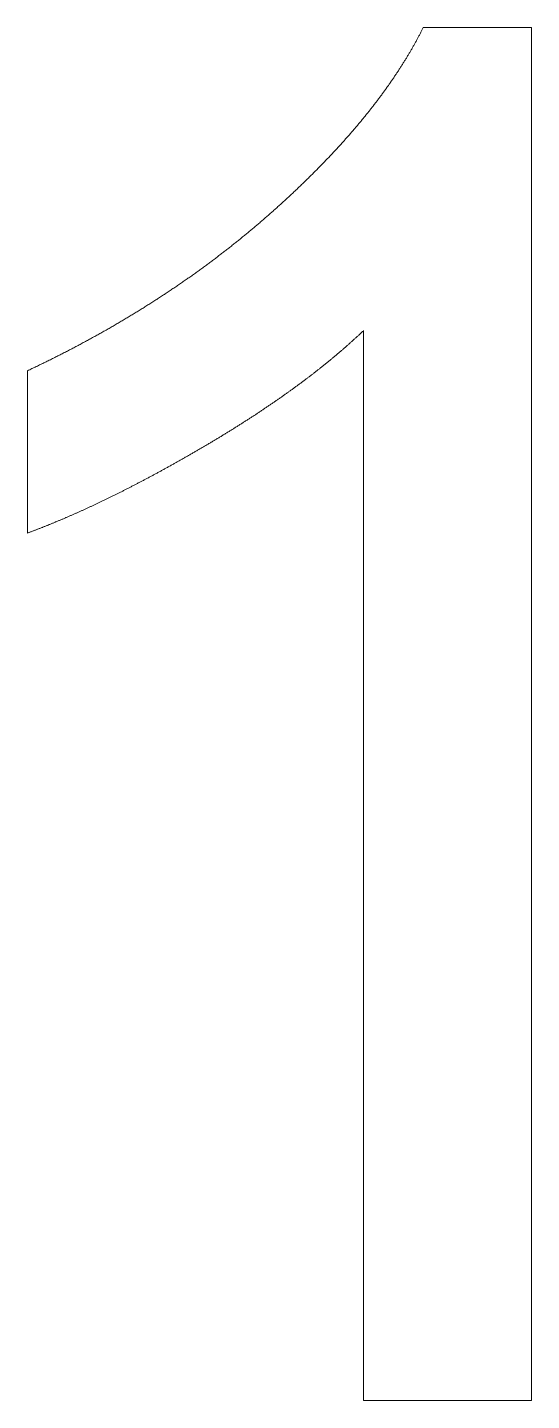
# Model space of a CAD drawing. Header units: millimetres. Extents: x 13 to 321, y 13 to 91.
# Drawn here: x 285.26 to 287.1, y 44.53 to 49.55 of the extents above; entities that cross this region are included whole.
import ezdxf

# ---------------------------------------------------------------- set-up
doc = ezdxf.new("R2010")
doc.units = ezdxf.units.MM
doc.layers.add('lazerCut', color=1, linetype='Continuous', lineweight=0, true_color=0xff0000)

msp = doc.modelspace()

# ---------------------------------------------------------------- linework, layer by layer
at = {"layer": 'lazerCut', "lineweight": 0}
for p, q in [((286.6806, 49.4999), (286.682, 49.5024)), ((286.682, 49.5024), (286.6834, 49.505)), ((286.6834, 49.505), (286.6847, 49.5075)), ((286.6847, 49.5075), (286.6861, 49.51)), ((286.6861, 49.51), (286.6875, 49.5126)), ((286.6875, 49.5126), (286.6888, 49.5151)), ((286.6888, 49.5151), (286.6901, 49.5177)), ((286.6901, 49.5177), (286.6915, 49.5202)), ((286.6915, 49.5202), (286.6928, 49.5227)), ((286.6928, 49.5227), (286.6941, 49.5253)), ((286.6941, 49.5253), (286.6954, 49.5278)), ((286.6954, 49.5278), (286.6967, 49.5303)), ((286.6967, 49.5303), (286.698, 49.5329)), ((286.698, 49.5329), (286.6993, 49.5354)), ((286.6993, 49.5354), (286.7006, 49.538)), ((286.7006, 49.538), (286.7019, 49.5405)), ((286.7019, 49.5405), (286.7031, 49.543)), ((286.7031, 49.543), (286.7044, 49.5455)), ((286.7044, 49.5455), (286.7057, 49.5481)), ((286.7057, 49.5481), (287.1013, 49.5481)), ((287.1013, 49.5481), (287.1013, 44.5276)), ((286.6531, 49.4514), (286.6546, 49.454)), ((286.6546, 49.454), (286.6561, 49.4565)), ((286.6561, 49.4565), (286.6576, 49.4591)), ((286.6576, 49.4591), (286.6591, 49.4617)), ((286.6591, 49.4617), (286.6606, 49.4642)), ((286.6606, 49.4642), (286.6621, 49.4668)), ((286.6621, 49.4668), (286.6635, 49.4693)), ((286.6635, 49.4693), (286.665, 49.4719)), ((286.665, 49.4719), (286.6665, 49.4744)), ((286.6665, 49.4744), (286.6679, 49.477)), ((286.6679, 49.477), (286.6693, 49.4795)), ((286.6693, 49.4795), (286.6708, 49.4821)), ((286.6708, 49.4821), (286.6722, 49.4846)), ((286.6722, 49.4846), (286.6736, 49.4871)), ((286.6736, 49.4871), (286.675, 49.4897)), ((286.675, 49.4897), (286.6764, 49.4922)), ((286.6764, 49.4922), (286.6778, 49.4948)), ((286.6778, 49.4948), (286.6792, 49.4973)), ((286.6792, 49.4973), (286.6806, 49.4999)), ((286.6215, 49.4002), (286.6231, 49.4028)), ((286.6231, 49.4028), (286.6248, 49.4053)), ((286.6248, 49.4053), (286.6264, 49.4079)), ((286.6264, 49.4079), (286.628, 49.4105)), ((286.628, 49.4105), (286.6296, 49.413)), ((286.6296, 49.413), (286.6312, 49.4156)), ((286.6312, 49.4156), (286.6329, 49.4182)), ((286.6329, 49.4182), (286.6345, 49.4207)), ((286.6345, 49.4207), (286.636, 49.4233)), ((286.636, 49.4233), (286.6376, 49.4259)), ((286.6376, 49.4259), (286.6392, 49.4284)), ((286.6392, 49.4284), (286.6408, 49.431)), ((286.6408, 49.431), (286.6423, 49.4335)), ((286.6423, 49.4335), (286.6439, 49.4361)), ((286.6439, 49.4361), (286.6455, 49.4387)), ((286.6455, 49.4387), (286.647, 49.4412)), ((286.647, 49.4412), (286.6485, 49.4438)), ((286.6485, 49.4438), (286.6501, 49.4463)), ((286.6501, 49.4463), (286.6516, 49.4489)), ((286.6516, 49.4489), (286.6531, 49.4514)), ((286.5871, 49.3487), (286.5889, 49.3513)), ((286.5889, 49.3513), (286.5906, 49.3539)), ((286.5906, 49.3539), (286.5924, 49.3565)), ((286.5924, 49.3565), (286.5942, 49.3591)), ((286.5942, 49.3591), (286.5959, 49.3616)), ((286.5959, 49.3616), (286.5977, 49.3642)), ((286.5977, 49.3642), (286.5994, 49.3668)), ((286.5994, 49.3668), (286.6012, 49.3694)), ((286.6012, 49.3694), (286.6029, 49.3719)), ((286.6029, 49.3719), (286.6046, 49.3745)), ((286.6046, 49.3745), (286.6063, 49.3771)), ((286.6063, 49.3771), (286.608, 49.3797)), ((286.608, 49.3797), (286.6097, 49.3822)), ((286.6097, 49.3822), (286.6114, 49.3848)), ((286.6114, 49.3848), (286.6131, 49.3874)), ((286.6131, 49.3874), (286.6148, 49.3899)), ((286.6148, 49.3899), (286.6165, 49.3925)), ((286.6165, 49.3925), (286.6182, 49.3951)), ((286.6182, 49.3951), (286.6198, 49.3976)), ((286.6198, 49.3976), (286.6215, 49.4002)), ((286.5519, 49.2996), (286.5538, 49.3022)), ((286.5538, 49.3022), (286.5557, 49.3048)), ((286.5557, 49.3048), (286.5576, 49.3074)), ((286.5576, 49.3074), (286.5595, 49.31)), ((286.5595, 49.31), (286.5614, 49.3126)), ((286.5614, 49.3126), (286.5633, 49.3151)), ((286.5633, 49.3151), (286.5651, 49.3177)), ((286.5651, 49.3177), (286.567, 49.3203)), ((286.567, 49.3203), (286.5689, 49.3229)), ((286.5689, 49.3229), (286.5707, 49.3255)), ((286.5707, 49.3255), (286.5726, 49.3281)), ((286.5726, 49.3281), (286.5744, 49.3307)), ((286.5744, 49.3307), (286.5762, 49.3332)), ((286.5762, 49.3332), (286.5781, 49.3358)), ((286.5781, 49.3358), (286.5799, 49.3384)), ((286.5799, 49.3384), (286.5817, 49.341)), ((286.5817, 49.341), (286.5835, 49.3436)), ((286.5835, 49.3436), (286.5853, 49.3462)), ((286.5853, 49.3462), (286.5871, 49.3487)), ((286.5142, 49.2502), (286.5162, 49.2528)), ((286.5162, 49.2528), (286.5183, 49.2555)), ((286.5183, 49.2555), (286.5203, 49.2581)), ((286.5203, 49.2581), (286.5223, 49.2607)), ((286.5223, 49.2607), (286.5243, 49.2633)), ((286.5243, 49.2633), (286.5263, 49.2659)), ((286.5263, 49.2659), (286.5283, 49.2685)), ((286.5283, 49.2685), (286.5303, 49.2711)), ((286.5303, 49.2711), (286.5323, 49.2737)), ((286.5323, 49.2737), (286.5343, 49.2763)), ((286.5343, 49.2763), (286.5363, 49.2788)), ((286.5363, 49.2788), (286.5383, 49.2814)), ((286.5383, 49.2814), (286.5402, 49.284)), ((286.5402, 49.284), (286.5422, 49.2866)), ((286.5422, 49.2866), (286.5441, 49.2892)), ((286.5441, 49.2892), (286.5461, 49.2918)), ((286.5461, 49.2918), (286.548, 49.2944)), ((286.548, 49.2944), (286.5499, 49.297)), ((286.5499, 49.297), (286.5519, 49.2996)), ((286.4718, 49.198), (286.474, 49.2007)), ((286.474, 49.2007), (286.4762, 49.2033)), ((286.4762, 49.2033), (286.4783, 49.2059)), ((286.4783, 49.2059), (286.4805, 49.2085)), ((286.4805, 49.2085), (286.4827, 49.2111)), ((286.4827, 49.2111), (286.4848, 49.2137)), ((286.4848, 49.2137), (286.4869, 49.2163)), ((286.4869, 49.2163), (286.4891, 49.219)), ((286.4891, 49.219), (286.4912, 49.2216)), ((286.4912, 49.2216), (286.4933, 49.2242)), ((286.4933, 49.2242), (286.4954, 49.2268)), ((286.4954, 49.2268), (286.4976, 49.2294)), ((286.4976, 49.2294), (286.4997, 49.232)), ((286.4997, 49.232), (286.5017, 49.2346)), ((286.5017, 49.2346), (286.5038, 49.2372)), ((286.5038, 49.2372), (286.5059, 49.2398)), ((286.5059, 49.2398), (286.508, 49.2424)), ((286.508, 49.2424), (286.5101, 49.245)), ((286.5101, 49.245), (286.5121, 49.2476)), ((286.5121, 49.2476), (286.5142, 49.2502)), ((286.429, 49.1482), (286.4313, 49.1508)), ((286.4313, 49.1508), (286.4336, 49.1535)), ((286.4336, 49.1535), (286.4359, 49.1561)), ((286.4359, 49.1561), (286.4382, 49.1587)), ((286.4382, 49.1587), (286.4405, 49.1614)), ((286.4405, 49.1614), (286.4428, 49.164)), ((286.4428, 49.164), (286.4451, 49.1666)), ((286.4451, 49.1666), (286.4473, 49.1692)), ((286.4473, 49.1692), (286.4496, 49.1718)), ((286.4496, 49.1718), (286.4519, 49.1745)), ((286.4519, 49.1745), (286.4541, 49.1771)), ((286.4541, 49.1771), (286.4563, 49.1797)), ((286.4563, 49.1797), (286.4586, 49.1823)), ((286.4586, 49.1823), (286.4608, 49.185)), ((286.4608, 49.185), (286.463, 49.1876)), ((286.463, 49.1876), (286.4652, 49.1902)), ((286.4652, 49.1902), (286.4674, 49.1928)), ((286.4674, 49.1928), (286.4696, 49.1954)), ((286.4696, 49.1954), (286.4718, 49.198)), ((286.3838, 49.0982), (286.3862, 49.1008)), ((286.3862, 49.1008), (286.3886, 49.1035)), ((286.3886, 49.1035), (286.3911, 49.1061)), ((286.3911, 49.1061), (286.3935, 49.1087)), ((286.3935, 49.1087), (286.3959, 49.1114)), ((286.3959, 49.1114), (286.3983, 49.114)), ((286.3983, 49.114), (286.4007, 49.1166)), ((286.4007, 49.1166), (286.4031, 49.1193)), ((286.4031, 49.1193), (286.4055, 49.1219)), ((286.4055, 49.1219), (286.4079, 49.1245)), ((286.4079, 49.1245), (286.4103, 49.1272)), ((286.4103, 49.1272), (286.4126, 49.1298)), ((286.4126, 49.1298), (286.415, 49.1324)), ((286.415, 49.1324), (286.4174, 49.1351)), ((286.4174, 49.1351), (286.4197, 49.1377)), ((286.4197, 49.1377), (286.422, 49.1403)), ((286.422, 49.1403), (286.4244, 49.143)), ((286.4244, 49.143), (286.4267, 49.1456)), ((286.4267, 49.1456), (286.429, 49.1482)), ((286.336, 49.0479), (286.3386, 49.0506)), ((286.3386, 49.0506), (286.3412, 49.0532)), ((286.3412, 49.0532), (286.3437, 49.0559)), ((286.3437, 49.0559), (286.3463, 49.0585)), ((286.3463, 49.0585), (286.3488, 49.0612)), ((286.3488, 49.0612), (286.3514, 49.0638)), ((286.3514, 49.0638), (286.3539, 49.0664)), ((286.3539, 49.0664), (286.3564, 49.0691)), ((286.3564, 49.0691), (286.3589, 49.0717)), ((286.3589, 49.0717), (286.3615, 49.0744)), ((286.3615, 49.0744), (286.364, 49.077)), ((286.364, 49.077), (286.3665, 49.0797)), ((286.3665, 49.0797), (286.3689, 49.0823)), ((286.3689, 49.0823), (286.3714, 49.085)), ((286.3714, 49.085), (286.3739, 49.0876)), ((286.3739, 49.0876), (286.3764, 49.0903)), ((286.3764, 49.0903), (286.3788, 49.0929)), ((286.3788, 49.0929), (286.3813, 49.0955)), ((286.3813, 49.0955), (286.3838, 49.0982)), ((286.2858, 48.9974), (286.2885, 49.0001)), ((286.2885, 49.0001), (286.2912, 49.0027)), ((286.2912, 49.0027), (286.2939, 49.0054)), ((286.2939, 49.0054), (286.2966, 49.0081)), ((286.2966, 49.0081), (286.2992, 49.0107)), ((286.2992, 49.0107), (286.3019, 49.0134)), ((286.3019, 49.0134), (286.3046, 49.016)), ((286.3046, 49.016), (286.3072, 49.0187)), ((286.3072, 49.0187), (286.3099, 49.0214)), ((286.3099, 49.0214), (286.3125, 49.024)), ((286.3125, 49.024), (286.3152, 49.0267)), ((286.3152, 49.0267), (286.3178, 49.0293)), ((286.3178, 49.0293), (286.3204, 49.032)), ((286.3204, 49.032), (286.323, 49.0346)), ((286.323, 49.0346), (286.3256, 49.0373)), ((286.3256, 49.0373), (286.3282, 49.0399)), ((286.3282, 49.0399), (286.3308, 49.0426)), ((286.3308, 49.0426), (286.3334, 49.0452)), ((286.3334, 49.0452), (286.336, 49.0479)), ((286.2359, 48.9494), (286.2387, 48.952)), ((286.2387, 48.952), (286.2416, 48.9547)), ((286.2416, 48.9547), (286.2444, 48.9574)), ((286.2444, 48.9574), (286.2472, 48.9601)), ((286.2472, 48.9601), (286.25, 48.9627)), ((286.25, 48.9627), (286.2528, 48.9654)), ((286.2528, 48.9654), (286.2556, 48.9681)), ((286.2556, 48.9681), (286.2584, 48.9707)), ((286.2584, 48.9707), (286.2611, 48.9734)), ((286.2611, 48.9734), (286.2639, 48.9761)), ((286.2639, 48.9761), (286.2667, 48.9787)), ((286.2667, 48.9787), (286.2694, 48.9814)), ((286.2694, 48.9814), (286.2722, 48.9841)), ((286.2722, 48.9841), (286.2749, 48.9867)), ((286.2749, 48.9867), (286.2776, 48.9894)), ((286.2776, 48.9894), (286.2804, 48.9921)), ((286.2804, 48.9921), (286.2831, 48.9947)), ((286.2831, 48.9947), (286.2858, 48.9974)), ((286.1809, 48.8984), (286.1838, 48.9011)), ((286.1838, 48.9011), (286.1868, 48.9038)), ((286.1868, 48.9038), (286.1897, 48.9065)), ((286.1897, 48.9065), (286.1927, 48.9092)), ((286.1927, 48.9092), (286.1956, 48.9118)), ((286.1956, 48.9118), (286.1985, 48.9145)), ((286.1985, 48.9145), (286.2014, 48.9172)), ((286.2014, 48.9172), (286.2043, 48.9199)), ((286.2043, 48.9199), (286.2073, 48.9226)), ((286.2073, 48.9226), (286.2101, 48.9253)), ((286.2101, 48.9253), (286.213, 48.9279)), ((286.213, 48.9279), (286.2159, 48.9306)), ((286.2159, 48.9306), (286.2188, 48.9333)), ((286.2188, 48.9333), (286.2217, 48.936)), ((286.2217, 48.936), (286.2245, 48.9387)), ((286.2245, 48.9387), (286.2274, 48.9413)), ((286.2274, 48.9413), (286.2302, 48.944)), ((286.2302, 48.944), (286.2331, 48.9467)), ((286.2331, 48.9467), (286.2359, 48.9494)), ((286.1235, 48.8475), (286.1266, 48.8502)), ((286.1266, 48.8502), (286.1296, 48.8528)), ((286.1296, 48.8528), (286.1327, 48.8555)), ((286.1327, 48.8555), (286.1357, 48.8582)), ((286.1357, 48.8582), (286.1388, 48.8608)), ((286.1388, 48.8608), (286.1418, 48.8635)), ((286.1418, 48.8635), (286.1449, 48.8662)), ((286.1449, 48.8662), (286.1479, 48.8689)), ((286.1479, 48.8689), (286.1509, 48.8715)), ((286.1509, 48.8715), (286.1539, 48.8742)), ((286.1539, 48.8742), (286.1569, 48.8769)), ((286.1569, 48.8769), (286.16, 48.8796)), ((286.16, 48.8796), (286.163, 48.8823)), ((286.163, 48.8823), (286.166, 48.885)), ((286.166, 48.885), (286.169, 48.8877)), ((286.169, 48.8877), (286.1719, 48.8904)), ((286.1719, 48.8904), (286.1749, 48.893)), ((286.1749, 48.893), (286.1779, 48.8957)), ((286.1779, 48.8957), (286.1809, 48.8984)), ((286.0647, 48.7977), (286.0678, 48.8003)), ((286.0678, 48.8003), (286.071, 48.8029)), ((286.071, 48.8029), (286.0741, 48.8055)), ((286.0741, 48.8055), (286.0772, 48.8081)), ((286.0772, 48.8081), (286.0803, 48.8107)), ((286.0803, 48.8107), (286.0834, 48.8133)), ((286.0834, 48.8133), (286.0866, 48.8159)), ((286.0866, 48.8159), (286.0897, 48.8185)), ((286.0897, 48.8185), (286.0928, 48.8211)), ((286.0928, 48.8211), (286.0959, 48.8238)), ((286.0959, 48.8238), (286.0989, 48.8264)), ((286.0989, 48.8264), (286.102, 48.829)), ((286.102, 48.829), (286.1051, 48.8317)), ((286.1051, 48.8317), (286.1082, 48.8343)), ((286.1082, 48.8343), (286.1113, 48.8369)), ((286.1113, 48.8369), (286.1143, 48.8396)), ((286.1143, 48.8396), (286.1174, 48.8422)), ((286.1174, 48.8422), (286.1205, 48.8449)), ((286.1205, 48.8449), (286.1235, 48.8475)), ((286.0013, 48.7464), (286.0045, 48.7489)), ((286.0045, 48.7489), (286.0077, 48.7515)), ((286.0077, 48.7515), (286.0109, 48.754)), ((286.0109, 48.754), (286.0141, 48.7566)), ((286.0141, 48.7566), (286.0173, 48.7591)), ((286.0173, 48.7591), (286.0205, 48.7617)), ((286.0205, 48.7617), (286.0236, 48.7642)), ((286.0236, 48.7642), (286.0268, 48.7668)), ((286.0268, 48.7668), (286.03, 48.7693)), ((286.03, 48.7693), (286.0332, 48.7719)), ((286.0332, 48.7719), (286.0364, 48.7744)), ((286.0364, 48.7744), (286.0395, 48.777)), ((286.0395, 48.777), (286.0427, 48.7796)), ((286.0427, 48.7796), (286.0458, 48.7822)), ((286.0458, 48.7822), (286.049, 48.7847)), ((286.049, 48.7847), (286.0521, 48.7873)), ((286.0521, 48.7873), (286.0553, 48.7899)), ((286.0553, 48.7899), (286.0584, 48.7925)), ((286.0584, 48.7925), (286.0616, 48.7951)), ((286.0616, 48.7951), (286.0647, 48.7977)), ((285.9362, 48.6964), (285.9395, 48.6989)), ((285.9395, 48.6989), (285.9428, 48.7013)), ((285.9428, 48.7013), (285.9461, 48.7038)), ((285.9461, 48.7038), (285.9493, 48.7063)), ((285.9493, 48.7063), (285.9526, 48.7088)), ((285.9526, 48.7088), (285.9559, 48.7113)), ((285.9559, 48.7113), (285.9592, 48.7138)), ((285.9592, 48.7138), (285.9624, 48.7162)), ((285.9624, 48.7162), (285.9657, 48.7187)), ((285.9657, 48.7187), (285.9689, 48.7212)), ((285.9689, 48.7212), (285.9722, 48.7237)), ((285.9722, 48.7237), (285.9754, 48.7262)), ((285.9754, 48.7262), (285.9787, 48.7288)), ((285.9787, 48.7288), (285.9819, 48.7313)), ((285.9819, 48.7313), (285.9851, 48.7338)), ((285.9851, 48.7338), (285.9884, 48.7363)), ((285.9884, 48.7363), (285.9916, 48.7388)), ((285.9916, 48.7388), (285.9948, 48.7413)), ((285.9948, 48.7413), (285.998, 48.7439)), ((285.998, 48.7439), (286.0013, 48.7464)), ((285.8696, 48.6476), (285.873, 48.65)), ((285.873, 48.65), (285.8763, 48.6524)), ((285.8763, 48.6524), (285.8797, 48.6549)), ((285.8797, 48.6549), (285.883, 48.6573)), ((285.883, 48.6573), (285.8864, 48.6597)), ((285.8864, 48.6597), (285.8897, 48.6621)), ((285.8897, 48.6621), (285.8931, 48.6645)), ((285.8931, 48.6645), (285.8964, 48.667)), ((285.8964, 48.667), (285.8998, 48.6694)), ((285.8998, 48.6694), (285.9031, 48.6719)), ((285.9031, 48.6719), (285.9064, 48.6743)), ((285.9064, 48.6743), (285.9097, 48.6767)), ((285.9097, 48.6767), (285.9131, 48.6792)), ((285.9131, 48.6792), (285.9164, 48.6816)), ((285.9164, 48.6816), (285.9197, 48.6841)), ((285.9197, 48.6841), (285.923, 48.6865)), ((285.923, 48.6865), (285.9263, 48.689)), ((285.9263, 48.689), (285.9296, 48.6915)), ((285.9296, 48.6915), (285.9329, 48.6939)), ((285.9329, 48.6939), (285.9362, 48.6964)), ((285.7979, 48.5978), (285.8014, 48.6001)), ((285.8014, 48.6001), (285.8048, 48.6025)), ((285.8048, 48.6025), (285.8083, 48.6048)), ((285.8083, 48.6048), (285.8117, 48.6072)), ((285.8117, 48.6072), (285.8151, 48.6095)), ((285.8151, 48.6095), (285.8186, 48.6119)), ((285.8186, 48.6119), (285.822, 48.6142)), ((285.822, 48.6142), (285.8254, 48.6166)), ((285.8254, 48.6166), (285.8288, 48.619)), ((285.8288, 48.619), (285.8323, 48.6213)), ((285.8323, 48.6213), (285.8357, 48.6237)), ((285.8357, 48.6237), (285.8391, 48.6261)), ((285.8391, 48.6261), (285.8425, 48.6285)), ((285.8425, 48.6285), (285.8459, 48.6309)), ((285.8459, 48.6309), (285.8493, 48.6332)), ((285.8493, 48.6332), (285.8527, 48.6356)), ((285.8527, 48.6356), (285.8561, 48.638)), ((285.8561, 48.638), (285.8595, 48.6404)), ((285.8595, 48.6404), (285.8628, 48.6428)), ((285.8628, 48.6428), (285.8662, 48.6452)), ((285.8662, 48.6452), (285.8696, 48.6476)), ((285.721, 48.547), (285.7245, 48.5493)), ((285.7245, 48.5493), (285.7281, 48.5516)), ((285.7281, 48.5516), (285.7316, 48.5538)), ((285.7316, 48.5538), (285.7351, 48.5561)), ((285.7351, 48.5561), (285.7386, 48.5584)), ((285.7386, 48.5584), (285.7422, 48.5607)), ((285.7422, 48.5607), (285.7457, 48.563)), ((285.7457, 48.563), (285.7492, 48.5653)), ((285.7492, 48.5653), (285.7527, 48.5676)), ((285.7527, 48.5676), (285.7562, 48.5699)), ((285.7562, 48.5699), (285.7597, 48.5722)), ((285.7597, 48.5722), (285.7632, 48.5745)), ((285.7632, 48.5745), (285.7667, 48.5768)), ((285.7667, 48.5768), (285.7702, 48.5791)), ((285.7702, 48.5791), (285.7736, 48.5815)), ((285.7736, 48.5815), (285.7771, 48.5838)), ((285.7771, 48.5838), (285.7806, 48.5861)), ((285.7806, 48.5861), (285.7841, 48.5884)), ((285.7841, 48.5884), (285.7875, 48.5908)), ((285.7875, 48.5908), (285.791, 48.5931)), ((285.791, 48.5931), (285.7945, 48.5954)), ((285.7945, 48.5954), (285.7979, 48.5978)), ((285.6385, 48.4956), (285.6421, 48.4978)), ((285.6421, 48.4978), (285.6457, 48.5)), ((285.6457, 48.5), (285.6494, 48.5022)), ((285.6494, 48.5022), (285.653, 48.5044)), ((285.653, 48.5044), (285.6566, 48.5066)), ((285.6566, 48.5066), (285.6602, 48.5088)), ((285.6602, 48.5088), (285.6638, 48.511)), ((285.6638, 48.511), (285.6674, 48.5133)), ((285.6674, 48.5133), (285.671, 48.5155)), ((285.671, 48.5155), (285.6746, 48.5177)), ((285.6746, 48.5177), (285.6782, 48.52)), ((285.6782, 48.52), (285.6818, 48.5222)), ((285.6818, 48.5222), (285.6854, 48.5244)), ((285.6854, 48.5244), (285.6889, 48.5267)), ((285.6889, 48.5267), (285.6925, 48.5289)), ((285.6925, 48.5289), (285.6961, 48.5312)), ((285.6961, 48.5312), (285.6997, 48.5334)), ((285.6997, 48.5334), (285.7032, 48.5357)), ((285.7032, 48.5357), (285.7068, 48.5379)), ((285.7068, 48.5379), (285.7103, 48.5402)), ((285.7103, 48.5402), (285.7139, 48.5425)), ((285.7139, 48.5425), (285.7174, 48.5447)), ((285.7174, 48.5447), (285.721, 48.547)), ((285.5539, 48.4458), (285.5576, 48.4479)), ((285.5576, 48.4479), (285.5613, 48.45)), ((285.5613, 48.45), (285.5651, 48.4522)), ((285.5651, 48.4522), (285.5688, 48.4543)), ((285.5688, 48.4543), (285.5725, 48.4564)), ((285.5725, 48.4564), (285.5762, 48.4586)), ((285.5762, 48.4586), (285.5799, 48.4607)), ((285.5799, 48.4607), (285.5836, 48.4629)), ((285.5836, 48.4629), (285.5873, 48.4651)), ((285.5873, 48.4651), (285.5909, 48.4672)), ((285.5909, 48.4672), (285.5946, 48.4694)), ((285.5946, 48.4694), (285.5983, 48.4715)), ((285.5983, 48.4715), (285.602, 48.4737)), ((285.602, 48.4737), (285.6056, 48.4759)), ((285.6056, 48.4759), (285.6093, 48.4781)), ((285.6093, 48.4781), (285.613, 48.4802)), ((285.613, 48.4802), (285.6166, 48.4824)), ((285.6166, 48.4824), (285.6203, 48.4846)), ((285.6203, 48.4846), (285.6239, 48.4868)), ((285.6239, 48.4868), (285.6276, 48.489)), ((285.6276, 48.489), (285.6312, 48.4912)), ((285.6312, 48.4912), (285.6349, 48.4934)), ((285.6349, 48.4934), (285.6385, 48.4956)), ((285.4634, 48.3956), (285.4672, 48.3976)), ((285.4672, 48.3976), (285.471, 48.3997)), ((285.471, 48.3997), (285.4749, 48.4017)), ((285.4749, 48.4017), (285.4787, 48.4038)), ((285.4787, 48.4038), (285.4825, 48.4059)), ((285.4825, 48.4059), (285.4863, 48.4079)), ((285.4863, 48.4079), (285.49, 48.41)), ((285.49, 48.41), (285.4938, 48.4121)), ((285.4938, 48.4121), (285.4976, 48.4142)), ((285.4976, 48.4142), (285.5014, 48.4163)), ((285.5014, 48.4163), (285.5052, 48.4183)), ((285.5052, 48.4183), (285.5089, 48.4204)), ((285.5089, 48.4204), (285.5127, 48.4225)), ((285.5127, 48.4225), (285.5165, 48.4246)), ((285.5165, 48.4246), (285.5202, 48.4267)), ((285.5202, 48.4267), (285.524, 48.4288)), ((285.524, 48.4288), (285.5278, 48.4309)), ((285.5278, 48.4309), (285.5315, 48.433)), ((285.5315, 48.433), (285.5352, 48.4352)), ((285.5352, 48.4352), (285.539, 48.4373)), ((285.539, 48.4373), (285.5427, 48.4394)), ((285.5427, 48.4394), (285.5465, 48.4415)), ((285.5465, 48.4415), (285.5502, 48.4436)), ((285.5502, 48.4436), (285.5539, 48.4458)), ((286.4428, 48.3983), (286.4409, 48.3967)), ((286.4446, 48.4), (286.4428, 48.3983)), ((286.4464, 48.4016), (286.4446, 48.4)), ((286.4483, 48.4033), (286.4464, 48.4016)), ((286.4501, 48.4049), (286.4483, 48.4033)), ((286.4519, 48.4066), (286.4501, 48.4049)), ((286.4537, 48.4082), (286.4519, 48.4066)), ((286.4555, 48.4099), (286.4537, 48.4082)), ((286.4573, 48.4115), (286.4555, 48.4099)), ((286.4591, 48.4132), (286.4573, 48.4115)), ((286.4609, 48.4148), (286.4591, 48.4132)), ((286.4627, 48.4165), (286.4609, 48.4148)), ((286.4645, 48.4181), (286.4627, 48.4165)), ((286.4663, 48.4198), (286.4645, 48.4181)), ((286.4681, 48.4215), (286.4663, 48.4198)), ((286.4698, 48.4231), (286.4681, 48.4215)), ((286.4716, 48.4248), (286.4698, 48.4231)), ((286.4734, 48.4264), (286.4716, 48.4248)), ((286.4751, 48.4281), (286.4734, 48.4264)), ((286.4769, 48.4297), (286.4751, 48.4281)), ((286.4787, 48.4314), (286.4769, 48.4297)), ((286.4804, 48.433), (286.4787, 48.4314)), ((286.4822, 48.4347), (286.4804, 48.433)), ((286.4839, 48.4363), (286.4822, 48.4347)), ((286.4856, 48.438), (286.4839, 48.4363)), ((286.4874, 48.4396), (286.4856, 48.438)), ((286.4874, 44.5276), (286.4874, 48.4396)), ((285.3667, 48.3452), (285.3707, 48.3472)), ((285.3707, 48.3472), (285.3746, 48.3491)), ((285.3746, 48.3491), (285.3785, 48.3511)), ((285.3785, 48.3511), (285.3824, 48.3531)), ((285.3824, 48.3531), (285.3863, 48.3551)), ((285.3863, 48.3551), (285.3902, 48.3571)), ((285.3902, 48.3571), (285.3941, 48.3591)), ((285.3941, 48.3591), (285.3979, 48.3611)), ((285.3979, 48.3611), (285.4018, 48.3631)), ((285.4018, 48.3631), (285.4057, 48.3651)), ((285.4057, 48.3651), (285.4096, 48.3671)), ((285.4096, 48.3671), (285.4135, 48.3691)), ((285.4135, 48.3691), (285.4173, 48.3711)), ((285.4173, 48.3711), (285.4212, 48.3732)), ((285.4212, 48.3732), (285.425, 48.3752)), ((285.425, 48.3752), (285.4289, 48.3772)), ((285.4289, 48.3772), (285.4328, 48.3792)), ((285.4328, 48.3792), (285.4366, 48.3813)), ((285.4366, 48.3813), (285.4404, 48.3833)), ((285.4404, 48.3833), (285.4443, 48.3853)), ((285.4443, 48.3853), (285.4481, 48.3874)), ((285.4481, 48.3874), (285.4519, 48.3894)), ((285.4519, 48.3894), (285.4558, 48.3915)), ((285.4558, 48.3915), (285.4596, 48.3935)), ((285.4596, 48.3935), (285.4634, 48.3956)), ((286.3838, 48.3471), (286.3818, 48.3455)), ((286.3857, 48.3488), (286.3838, 48.3471)), ((286.3877, 48.3504), (286.3857, 48.3488)), ((286.3897, 48.3521), (286.3877, 48.3504)), ((286.3916, 48.3537), (286.3897, 48.3521)), ((286.3936, 48.3554), (286.3916, 48.3537)), ((286.3955, 48.357), (286.3936, 48.3554)), ((286.3974, 48.3587), (286.3955, 48.357)), ((286.3994, 48.3603), (286.3974, 48.3587)), ((286.4013, 48.362), (286.3994, 48.3603)), ((286.4032, 48.3636), (286.4013, 48.362)), ((286.4052, 48.3653), (286.4032, 48.3636)), ((286.4071, 48.3669), (286.4052, 48.3653)), ((286.409, 48.3686), (286.4071, 48.3669)), ((286.4109, 48.3702), (286.409, 48.3686)), ((286.4128, 48.3719), (286.4109, 48.3702)), ((286.4147, 48.3735), (286.4128, 48.3719)), ((286.4166, 48.3752), (286.4147, 48.3735)), ((286.4185, 48.3768), (286.4166, 48.3752)), ((286.4204, 48.3785), (286.4185, 48.3768)), ((286.4223, 48.3801), (286.4204, 48.3785)), ((286.4242, 48.3818), (286.4223, 48.3801)), ((286.4261, 48.3835), (286.4242, 48.3818)), ((286.4279, 48.3851), (286.4261, 48.3835)), ((286.4298, 48.3868), (286.4279, 48.3851)), ((286.4317, 48.3884), (286.4298, 48.3868)), ((286.4335, 48.3901), (286.4317, 48.3884)), ((286.4354, 48.3917), (286.4335, 48.3901)), ((286.4372, 48.3934), (286.4354, 48.3917)), ((286.4391, 48.395), (286.4372, 48.3934)), ((286.4409, 48.3967), (286.4391, 48.395)), ((285.2676, 48.2968), (285.2716, 48.2987)), ((285.2716, 48.2987), (285.2756, 48.3006)), ((285.2756, 48.3006), (285.2796, 48.3025)), ((285.2796, 48.3025), (285.2836, 48.3044)), ((285.2836, 48.3044), (285.2876, 48.3063)), ((285.2876, 48.3063), (285.2916, 48.3082)), ((285.2916, 48.3082), (285.2956, 48.3101)), ((285.2956, 48.3101), (285.2996, 48.312)), ((285.2996, 48.312), (285.3036, 48.314)), ((285.3036, 48.314), (285.3075, 48.3159)), ((285.3075, 48.3159), (285.3115, 48.3178)), ((285.3115, 48.3178), (285.3155, 48.3198)), ((285.3155, 48.3198), (285.3195, 48.3217)), ((285.3195, 48.3217), (285.3234, 48.3236)), ((285.3234, 48.3236), (285.3274, 48.3256)), ((285.3274, 48.3256), (285.3313, 48.3275)), ((285.3313, 48.3275), (285.3353, 48.3295)), ((285.3353, 48.3295), (285.3392, 48.3314)), ((285.3392, 48.3314), (285.3432, 48.3334)), ((285.3432, 48.3334), (285.3471, 48.3353)), ((285.3471, 48.3353), (285.351, 48.3373)), ((285.351, 48.3373), (285.355, 48.3393)), ((285.355, 48.3393), (285.3589, 48.3412)), ((285.3589, 48.3412), (285.3628, 48.3432)), ((285.3628, 48.3432), (285.3667, 48.3452)), ((286.3228, 48.2975), (286.3207, 48.2959)), ((286.3249, 48.2992), (286.3228, 48.2975)), ((286.327, 48.3009), (286.3249, 48.2992)), ((286.3291, 48.3025), (286.327, 48.3009)), ((286.3312, 48.3042), (286.3291, 48.3025)), ((286.3333, 48.3058), (286.3312, 48.3042)), ((286.3353, 48.3075), (286.3333, 48.3058)), ((286.3374, 48.3091), (286.3353, 48.3075)), ((286.3395, 48.3108), (286.3374, 48.3091)), ((286.3415, 48.3124), (286.3395, 48.3108)), ((286.3436, 48.3141), (286.3415, 48.3124)), ((286.3456, 48.3157), (286.3436, 48.3141)), ((286.3477, 48.3174), (286.3456, 48.3157)), ((286.3497, 48.319), (286.3477, 48.3174)), ((286.3517, 48.3207), (286.3497, 48.319)), ((286.3538, 48.3223), (286.3517, 48.3207)), ((286.3558, 48.324), (286.3538, 48.3223)), ((286.3578, 48.3256), (286.3558, 48.324)), ((286.3599, 48.3273), (286.3578, 48.3256)), ((286.3619, 48.3289), (286.3599, 48.3273)), ((286.3639, 48.3306), (286.3619, 48.3289)), ((286.3659, 48.3322), (286.3639, 48.3306)), ((286.3679, 48.3339), (286.3659, 48.3322)), ((286.3699, 48.3355), (286.3679, 48.3339)), ((286.3719, 48.3372), (286.3699, 48.3355)), ((286.3739, 48.3388), (286.3719, 48.3372)), ((286.3759, 48.3405), (286.3739, 48.3388)), ((286.3779, 48.3422), (286.3759, 48.3405)), ((286.3798, 48.3438), (286.3779, 48.3422)), ((286.3818, 48.3455), (286.3798, 48.3438)), ((285.2595, 48.293), (285.2636, 48.2949)), ((285.2595, 47.6995), (285.2595, 48.293)), ((285.2636, 48.2949), (285.2676, 48.2968)), ((286.2581, 48.248), (286.2559, 48.2463)), ((286.2603, 48.2496), (286.2581, 48.248)), ((286.2625, 48.2513), (286.2603, 48.2496)), ((286.2648, 48.2529), (286.2625, 48.2513)), ((286.267, 48.2546), (286.2648, 48.2529)), ((286.2692, 48.2562), (286.267, 48.2546)), ((286.2714, 48.2579), (286.2692, 48.2562)), ((286.2736, 48.2596), (286.2714, 48.2579)), ((286.2757, 48.2612), (286.2736, 48.2596)), ((286.2779, 48.2629), (286.2757, 48.2612)), ((286.2801, 48.2645), (286.2779, 48.2629)), ((286.2823, 48.2662), (286.2801, 48.2645)), ((286.2845, 48.2678), (286.2823, 48.2662)), ((286.2866, 48.2695), (286.2845, 48.2678)), ((286.2888, 48.2711), (286.2866, 48.2695)), ((286.2909, 48.2728), (286.2888, 48.2711)), ((286.2931, 48.2744), (286.2909, 48.2728)), ((286.2953, 48.2761), (286.2931, 48.2744)), ((286.2974, 48.2777), (286.2953, 48.2761)), ((286.2995, 48.2794), (286.2974, 48.2777)), ((286.3017, 48.281), (286.2995, 48.2794)), ((286.3038, 48.2827), (286.3017, 48.281)), ((286.3059, 48.2843), (286.3038, 48.2827)), ((286.3081, 48.286), (286.3059, 48.2843)), ((286.3102, 48.2876), (286.3081, 48.286)), ((286.3123, 48.2893), (286.3102, 48.2876)), ((286.3144, 48.2909), (286.3123, 48.2893)), ((286.3165, 48.2926), (286.3144, 48.2909)), ((286.3186, 48.2942), (286.3165, 48.2926)), ((286.3207, 48.2959), (286.3186, 48.2942)), ((286.1872, 48.1968), (286.1849, 48.1951)), ((286.1896, 48.1984), (286.1872, 48.1968)), ((286.1919, 48.2001), (286.1896, 48.1984)), ((286.1943, 48.2017), (286.1919, 48.2001)), ((286.1966, 48.2034), (286.1943, 48.2017)), ((286.1989, 48.205), (286.1966, 48.2034)), ((286.2013, 48.2067), (286.1989, 48.205)), ((286.2036, 48.2083), (286.2013, 48.2067)), ((286.2059, 48.21), (286.2036, 48.2083)), ((286.2082, 48.2116), (286.2059, 48.21)), ((286.2105, 48.2133), (286.2082, 48.2116)), ((286.2128, 48.2149), (286.2105, 48.2133)), ((286.2151, 48.2166), (286.2128, 48.2149)), ((286.2174, 48.2183), (286.2151, 48.2166)), ((286.2197, 48.2199), (286.2174, 48.2183)), ((286.222, 48.2216), (286.2197, 48.2199)), ((286.2243, 48.2232), (286.222, 48.2216)), ((286.2266, 48.2249), (286.2243, 48.2232)), ((286.2289, 48.2265), (286.2266, 48.2249)), ((286.2312, 48.2282), (286.2289, 48.2265)), ((286.2334, 48.2298), (286.2312, 48.2282)), ((286.2357, 48.2315), (286.2334, 48.2298)), ((286.2379, 48.2331), (286.2357, 48.2315)), ((286.2402, 48.2348), (286.2379, 48.2331)), ((286.2425, 48.2364), (286.2402, 48.2348)), ((286.2447, 48.2381), (286.2425, 48.2364)), ((286.2469, 48.2397), (286.2447, 48.2381)), ((286.2492, 48.2414), (286.2469, 48.2397)), ((286.2514, 48.243), (286.2492, 48.2414)), ((286.2537, 48.2447), (286.2514, 48.243)), ((286.2559, 48.2463), (286.2537, 48.2447)), ((286.1148, 48.1472), (286.1123, 48.1456)), ((286.1173, 48.1489), (286.1148, 48.1472)), ((286.1197, 48.1505), (286.1173, 48.1489)), ((286.1222, 48.1522), (286.1197, 48.1505)), ((286.1247, 48.1538), (286.1222, 48.1522)), ((286.1271, 48.1555), (286.1247, 48.1538)), ((286.1296, 48.1571), (286.1271, 48.1555)), ((286.132, 48.1588), (286.1296, 48.1571)), ((286.1345, 48.1604), (286.132, 48.1588)), ((286.1369, 48.1621), (286.1345, 48.1604)), ((286.1394, 48.1637), (286.1369, 48.1621)), ((286.1418, 48.1654), (286.1394, 48.1637)), ((286.1442, 48.167), (286.1418, 48.1654)), ((286.1466, 48.1687), (286.1442, 48.167)), ((286.1491, 48.1703), (286.1466, 48.1687)), ((286.1515, 48.172), (286.1491, 48.1703)), ((286.1539, 48.1736), (286.1515, 48.172)), ((286.1563, 48.1753), (286.1539, 48.1736)), ((286.1587, 48.1769), (286.1563, 48.1753)), ((286.1611, 48.1786), (286.1587, 48.1769)), ((286.1635, 48.1803), (286.1611, 48.1786)), ((286.1659, 48.1819), (286.1635, 48.1803)), ((286.1683, 48.1836), (286.1659, 48.1819)), ((286.1707, 48.1852), (286.1683, 48.1836)), ((286.173, 48.1869), (286.1707, 48.1852)), ((286.1754, 48.1885), (286.173, 48.1869)), ((286.1778, 48.1902), (286.1754, 48.1885)), ((286.1802, 48.1918), (286.1778, 48.1902)), ((286.1825, 48.1935), (286.1802, 48.1918)), ((286.1849, 48.1951), (286.1825, 48.1935)), ((286.0385, 48.0977), (286.0359, 48.096)), ((286.0411, 48.0993), (286.0385, 48.0977)), ((286.0437, 48.101), (286.0411, 48.0993)), ((286.0463, 48.1026), (286.0437, 48.101)), ((286.0489, 48.1043), (286.0463, 48.1026)), ((286.0515, 48.1059), (286.0489, 48.1043)), ((286.0541, 48.1076), (286.0515, 48.1059)), ((286.0567, 48.1092), (286.0541, 48.1076)), ((286.0592, 48.1109), (286.0567, 48.1092)), ((286.0618, 48.1125), (286.0592, 48.1109)), ((286.0644, 48.1142), (286.0618, 48.1125)), ((286.0669, 48.1158), (286.0644, 48.1142)), ((286.0695, 48.1175), (286.0669, 48.1158)), ((286.072, 48.1191), (286.0695, 48.1175)), ((286.0746, 48.1208), (286.072, 48.1191)), ((286.0771, 48.1224), (286.0746, 48.1208)), ((286.0797, 48.1241), (286.0771, 48.1224)), ((286.0822, 48.1257), (286.0797, 48.1241)), ((286.0847, 48.1274), (286.0822, 48.1257)), ((286.0873, 48.129), (286.0847, 48.1274)), ((286.0898, 48.1307), (286.0873, 48.129)), ((286.0923, 48.1323), (286.0898, 48.1307)), ((286.0948, 48.134), (286.0923, 48.1323)), ((286.0973, 48.1356), (286.0948, 48.134)), ((286.0998, 48.1373), (286.0973, 48.1356)), ((286.1023, 48.139), (286.0998, 48.1373)), ((286.1048, 48.1406), (286.1023, 48.139)), ((286.1073, 48.1423), (286.1048, 48.1406)), ((286.1098, 48.1439), (286.1073, 48.1423)), ((286.1123, 48.1456), (286.1098, 48.1439)), ((285.9558, 48.0464), (285.953, 48.0448)), ((285.9585, 48.0481), (285.9558, 48.0464)), ((285.9612, 48.0497), (285.9585, 48.0481)), ((285.964, 48.0514), (285.9612, 48.0497)), ((285.9667, 48.053), (285.964, 48.0514)), ((285.9694, 48.0547), (285.9667, 48.053)), ((285.9721, 48.0564), (285.9694, 48.0547)), ((285.9748, 48.058), (285.9721, 48.0564)), ((285.9775, 48.0597), (285.9748, 48.058)), ((285.9802, 48.0613), (285.9775, 48.0597)), ((285.9829, 48.063), (285.9802, 48.0613)), ((285.9856, 48.0646), (285.9829, 48.063)), ((285.9883, 48.0663), (285.9856, 48.0646)), ((285.991, 48.0679), (285.9883, 48.0663)), ((285.9937, 48.0696), (285.991, 48.0679)), ((285.9963, 48.0712), (285.9937, 48.0696)), ((285.999, 48.0729), (285.9963, 48.0712)), ((286.0017, 48.0745), (285.999, 48.0729)), ((286.0043, 48.0762), (286.0017, 48.0745)), ((286.007, 48.0778), (286.0043, 48.0762)), ((286.0096, 48.0795), (286.007, 48.0778)), ((286.0123, 48.0811), (286.0096, 48.0795)), ((286.0149, 48.0828), (286.0123, 48.0811)), ((286.0176, 48.0844), (286.0149, 48.0828)), ((286.0202, 48.0861), (286.0176, 48.0844)), ((286.0228, 48.0877), (286.0202, 48.0861)), ((286.0255, 48.0894), (286.0228, 48.0877)), ((286.0281, 48.091), (286.0255, 48.0894)), ((286.0307, 48.0927), (286.0281, 48.091)), ((286.0333, 48.0943), (286.0307, 48.0927)), ((286.0359, 48.096), (286.0333, 48.0943)), ((285.8723, 47.9971), (285.8695, 47.9955)), ((285.8751, 47.9987), (285.8723, 47.9971)), ((285.8779, 48.0003), (285.8751, 47.9987)), ((285.8807, 48.002), (285.8779, 48.0003)), ((285.8834, 48.0036), (285.8807, 48.002)), ((285.8862, 48.0052), (285.8834, 48.0036)), ((285.889, 48.0068), (285.8862, 48.0052)), ((285.8918, 48.0085), (285.889, 48.0068)), ((285.8946, 48.0101), (285.8918, 48.0085)), ((285.8974, 48.0118), (285.8946, 48.0101)), ((285.9002, 48.0134), (285.8974, 48.0118)), ((285.9031, 48.0151), (285.9002, 48.0134)), ((285.9059, 48.0167), (285.9031, 48.0151)), ((285.9087, 48.0184), (285.9059, 48.0167)), ((285.9115, 48.02), (285.9087, 48.0184)), ((285.9143, 48.0217), (285.9115, 48.02)), ((285.9171, 48.0233), (285.9143, 48.0217)), ((285.9199, 48.025), (285.9171, 48.0233)), ((285.9227, 48.0266), (285.9199, 48.025)), ((285.9254, 48.0283), (285.9227, 48.0266)), ((285.9282, 48.0299), (285.9254, 48.0283)), ((285.931, 48.0316), (285.9282, 48.0299)), ((285.9338, 48.0332), (285.931, 48.0316)), ((285.9365, 48.0349), (285.9338, 48.0332)), ((285.9393, 48.0365), (285.9365, 48.0349)), ((285.9421, 48.0382), (285.9393, 48.0365)), ((285.9448, 48.0398), (285.9421, 48.0382)), ((285.9476, 48.0415), (285.9448, 48.0398)), ((285.9503, 48.0431), (285.9476, 48.0415)), ((285.953, 48.0448), (285.9503, 48.0431)), ((285.7816, 47.9456), (285.7789, 47.9441)), ((285.7843, 47.9471), (285.7816, 47.9456)), ((285.7871, 47.9486), (285.7843, 47.9471)), ((285.7898, 47.9502), (285.7871, 47.9486)), ((285.7925, 47.9517), (285.7898, 47.9502)), ((285.7952, 47.9532), (285.7925, 47.9517)), ((285.7979, 47.9547), (285.7952, 47.9532)), ((285.8007, 47.9563), (285.7979, 47.9547)), ((285.8034, 47.9578), (285.8007, 47.9563)), ((285.8061, 47.9593), (285.8034, 47.9578)), ((285.8088, 47.9609), (285.8061, 47.9593)), ((285.8116, 47.9624), (285.8088, 47.9609)), ((285.8143, 47.9639), (285.8116, 47.9624)), ((285.8171, 47.9655), (285.8143, 47.9639)), ((285.8198, 47.967), (285.8171, 47.9655)), ((285.8225, 47.9686), (285.8198, 47.967)), ((285.8253, 47.9702), (285.8225, 47.9686)), ((285.828, 47.9717), (285.8253, 47.9702)), ((285.8308, 47.9733), (285.828, 47.9717)), ((285.8335, 47.9748), (285.8308, 47.9733)), ((285.8363, 47.9764), (285.8335, 47.9748)), ((285.839, 47.978), (285.8363, 47.9764)), ((285.8418, 47.9796), (285.839, 47.978)), ((285.8446, 47.9811), (285.8418, 47.9796)), ((285.8473, 47.9827), (285.8446, 47.9811)), ((285.8501, 47.9843), (285.8473, 47.9827)), ((285.8529, 47.9859), (285.8501, 47.9843)), ((285.8556, 47.9875), (285.8529, 47.9859)), ((285.8584, 47.9891), (285.8556, 47.9875)), ((285.8612, 47.9907), (285.8584, 47.9891)), ((285.8639, 47.9923), (285.8612, 47.9907)), ((285.8667, 47.9939), (285.8639, 47.9923)), ((285.8695, 47.9955), (285.8667, 47.9939)), ((285.6908, 47.8963), (285.6881, 47.8949)), ((285.6934, 47.8977), (285.6908, 47.8963)), ((285.696, 47.8991), (285.6934, 47.8977)), ((285.6987, 47.9005), (285.696, 47.8991)), ((285.7013, 47.9019), (285.6987, 47.9005)), ((285.704, 47.9033), (285.7013, 47.9019)), ((285.7066, 47.9047), (285.704, 47.9033)), ((285.7093, 47.9061), (285.7066, 47.9047)), ((285.7119, 47.9075), (285.7093, 47.9061)), ((285.7146, 47.909), (285.7119, 47.9075)), ((285.7172, 47.9104), (285.7146, 47.909)), ((285.7199, 47.9118), (285.7172, 47.9104)), ((285.7225, 47.9133), (285.7199, 47.9118)), ((285.7252, 47.9147), (285.7225, 47.9133)), ((285.7279, 47.9161), (285.7252, 47.9147)), ((285.7305, 47.9176), (285.7279, 47.9161)), ((285.7332, 47.919), (285.7305, 47.9176)), ((285.7359, 47.9205), (285.7332, 47.919)), ((285.7385, 47.9219), (285.7359, 47.9205)), ((285.7412, 47.9234), (285.7385, 47.9219)), ((285.7439, 47.9248), (285.7412, 47.9234)), ((285.7466, 47.9263), (285.7439, 47.9248)), ((285.7493, 47.9278), (285.7466, 47.9263)), ((285.7519, 47.9292), (285.7493, 47.9278)), ((285.7546, 47.9307), (285.7519, 47.9292)), ((285.7573, 47.9322), (285.7546, 47.9307)), ((285.76, 47.9337), (285.7573, 47.9322)), ((285.7627, 47.9352), (285.76, 47.9337)), ((285.7654, 47.9366), (285.7627, 47.9352)), ((285.7681, 47.9381), (285.7654, 47.9366)), ((285.7708, 47.9396), (285.7681, 47.9381)), ((285.7735, 47.9411), (285.7708, 47.9396)), ((285.7762, 47.9426), (285.7735, 47.9411)), ((285.7789, 47.9441), (285.7762, 47.9426)), ((285.5923, 47.8455), (285.5897, 47.8442)), ((285.5948, 47.8468), (285.5923, 47.8455)), ((285.5974, 47.8481), (285.5948, 47.8468)), ((285.5999, 47.8493), (285.5974, 47.8481)), ((285.6025, 47.8506), (285.5999, 47.8493)), ((285.6051, 47.8519), (285.6025, 47.8506)), ((285.6076, 47.8532), (285.6051, 47.8519)), ((285.6102, 47.8545), (285.6076, 47.8532)), ((285.6127, 47.8558), (285.6102, 47.8545)), ((285.6153, 47.8571), (285.6127, 47.8558)), ((285.6179, 47.8584), (285.6153, 47.8571)), ((285.6205, 47.8597), (285.6179, 47.8584)), ((285.623, 47.861), (285.6205, 47.8597)), ((285.6256, 47.8623), (285.623, 47.861)), ((285.6282, 47.8637), (285.6256, 47.8623)), ((285.6308, 47.865), (285.6282, 47.8637)), ((285.6334, 47.8663), (285.6308, 47.865)), ((285.6359, 47.8676), (285.6334, 47.8663)), ((285.6385, 47.869), (285.6359, 47.8676)), ((285.6411, 47.8703), (285.6385, 47.869)), ((285.6437, 47.8716), (285.6411, 47.8703)), ((285.6463, 47.873), (285.6437, 47.8716)), ((285.6489, 47.8743), (285.6463, 47.873)), ((285.6515, 47.8757), (285.6489, 47.8743)), ((285.6541, 47.877), (285.6515, 47.8757)), ((285.6567, 47.8784), (285.6541, 47.877)), ((285.6593, 47.8797), (285.6567, 47.8784)), ((285.6619, 47.8811), (285.6593, 47.8797)), ((285.6645, 47.8825), (285.6619, 47.8811)), ((285.6671, 47.8838), (285.6645, 47.8825)), ((285.6698, 47.8852), (285.6671, 47.8838)), ((285.6724, 47.8866), (285.6698, 47.8852)), ((285.675, 47.8879), (285.6724, 47.8866)), ((285.6776, 47.8893), (285.675, 47.8879)), ((285.6802, 47.8907), (285.6776, 47.8893)), ((285.6829, 47.8921), (285.6802, 47.8907)), ((285.6855, 47.8935), (285.6829, 47.8921)), ((285.6881, 47.8949), (285.6855, 47.8935)), ((285.4872, 47.7948), (285.4847, 47.7937)), ((285.4896, 47.796), (285.4872, 47.7948)), ((285.4921, 47.7971), (285.4896, 47.796)), ((285.4946, 47.7982), (285.4921, 47.7971)), ((285.497, 47.7994), (285.4946, 47.7982)), ((285.4995, 47.8006), (285.497, 47.7994)), ((285.502, 47.8017), (285.4995, 47.8006)), ((285.5044, 47.8029), (285.502, 47.8017)), ((285.5069, 47.804), (285.5044, 47.8029)), ((285.5094, 47.8052), (285.5069, 47.804)), ((285.5118, 47.8064), (285.5094, 47.8052)), ((285.5143, 47.8075), (285.5118, 47.8064)), ((285.5168, 47.8087), (285.5143, 47.8075)), ((285.5193, 47.8099), (285.5168, 47.8087)), ((285.5218, 47.8111), (285.5193, 47.8099)), ((285.5243, 47.8123), (285.5218, 47.8111)), ((285.5268, 47.8135), (285.5243, 47.8123)), ((285.5292, 47.8146), (285.5268, 47.8135)), ((285.5317, 47.8158), (285.5292, 47.8146)), ((285.5342, 47.817), (285.5317, 47.8158)), ((285.5367, 47.8182), (285.5342, 47.817)), ((285.5392, 47.8194), (285.5367, 47.8182)), ((285.5417, 47.8207), (285.5392, 47.8194)), ((285.5442, 47.8219), (285.5417, 47.8207)), ((285.5468, 47.8231), (285.5442, 47.8219)), ((285.5493, 47.8243), (285.5468, 47.8231)), ((285.5518, 47.8255), (285.5493, 47.8243)), ((285.5543, 47.8267), (285.5518, 47.8255)), ((285.5568, 47.828), (285.5543, 47.8267)), ((285.5593, 47.8292), (285.5568, 47.828)), ((285.5618, 47.8304), (285.5593, 47.8292)), ((285.5644, 47.8317), (285.5618, 47.8304)), ((285.5669, 47.8329), (285.5644, 47.8317)), ((285.5694, 47.8342), (285.5669, 47.8329)), ((285.572, 47.8354), (285.5694, 47.8342)), ((285.5745, 47.8367), (285.572, 47.8354)), ((285.577, 47.8379), (285.5745, 47.8367)), ((285.5796, 47.8392), (285.577, 47.8379)), ((285.5821, 47.8404), (285.5796, 47.8392)), ((285.5846, 47.8417), (285.5821, 47.8404)), ((285.5872, 47.843), (285.5846, 47.8417)), ((285.5897, 47.8442), (285.5872, 47.843)), ((285.3743, 47.7448), (285.3719, 47.7439)), ((285.3766, 47.7458), (285.3743, 47.7448)), ((285.379, 47.7468), (285.3766, 47.7458)), ((285.3813, 47.7478), (285.379, 47.7468)), ((285.3837, 47.7488), (285.3813, 47.7478)), ((285.386, 47.7498), (285.3837, 47.7488)), ((285.3884, 47.7508), (285.386, 47.7498)), ((285.3908, 47.7518), (285.3884, 47.7508)), ((285.3931, 47.7528), (285.3908, 47.7518)), ((285.3955, 47.7539), (285.3931, 47.7528)), ((285.3979, 47.7549), (285.3955, 47.7539)), ((285.4002, 47.7559), (285.3979, 47.7549)), ((285.4026, 47.7569), (285.4002, 47.7559)), ((285.405, 47.758), (285.4026, 47.7569)), ((285.4074, 47.759), (285.405, 47.758)), ((285.4098, 47.76), (285.4074, 47.759)), ((285.4121, 47.7611), (285.4098, 47.76)), ((285.4145, 47.7621), (285.4121, 47.7611)), ((285.4169, 47.7631), (285.4145, 47.7621)), ((285.4193, 47.7642), (285.4169, 47.7631)), ((285.4217, 47.7652), (285.4193, 47.7642)), ((285.4241, 47.7663), (285.4217, 47.7652)), ((285.4265, 47.7673), (285.4241, 47.7663)), ((285.4289, 47.7684), (285.4265, 47.7673)), ((285.4313, 47.7695), (285.4289, 47.7684)), ((285.4337, 47.7705), (285.4313, 47.7695)), ((285.4361, 47.7716), (285.4337, 47.7705)), ((285.4385, 47.7727), (285.4361, 47.7716)), ((285.4409, 47.7738), (285.4385, 47.7727)), ((285.4433, 47.7748), (285.4409, 47.7738)), ((285.4458, 47.7759), (285.4433, 47.7748)), ((285.4482, 47.777), (285.4458, 47.7759)), ((285.4506, 47.7781), (285.4482, 47.777)), ((285.453, 47.7792), (285.4506, 47.7781)), ((285.4555, 47.7803), (285.453, 47.7792)), ((285.4579, 47.7814), (285.4555, 47.7803)), ((285.4603, 47.7825), (285.4579, 47.7814)), ((285.4627, 47.7836), (285.4603, 47.7825)), ((285.4652, 47.7847), (285.4627, 47.7836)), ((285.4676, 47.7858), (285.4652, 47.7847)), ((285.47, 47.7869), (285.4676, 47.7858)), ((285.4725, 47.788), (285.47, 47.7869)), ((285.4749, 47.7892), (285.4725, 47.788)), ((285.4774, 47.7903), (285.4749, 47.7892)), ((285.4798, 47.7914), (285.4774, 47.7903)), ((285.4823, 47.7925), (285.4798, 47.7914)), ((285.4847, 47.7937), (285.4823, 47.7925)), ((285.2618, 47.7003), (285.2595, 47.6995)), ((285.264, 47.7012), (285.2618, 47.7003)), ((285.2663, 47.702), (285.264, 47.7012)), ((285.2685, 47.7028), (285.2663, 47.702)), ((285.2708, 47.7037), (285.2685, 47.7028)), ((285.273, 47.7045), (285.2708, 47.7037)), ((285.2753, 47.7054), (285.273, 47.7045)), ((285.2775, 47.7062), (285.2753, 47.7054)), ((285.2798, 47.7071), (285.2775, 47.7062)), ((285.282, 47.7079), (285.2798, 47.7071)), ((285.2843, 47.7088), (285.282, 47.7079)), ((285.2866, 47.7097), (285.2843, 47.7088)), ((285.2888, 47.7105), (285.2866, 47.7097)), ((285.2911, 47.7114), (285.2888, 47.7105)), ((285.2934, 47.7123), (285.2911, 47.7114)), ((285.2956, 47.7131), (285.2934, 47.7123)), ((285.2979, 47.714), (285.2956, 47.7131)), ((285.3002, 47.7149), (285.2979, 47.714)), ((285.3025, 47.7158), (285.3002, 47.7149)), ((285.3048, 47.7167), (285.3025, 47.7158)), ((285.307, 47.7176), (285.3048, 47.7167)), ((285.3093, 47.7185), (285.307, 47.7176)), ((285.3116, 47.7194), (285.3093, 47.7185)), ((285.3139, 47.7203), (285.3116, 47.7194)), ((285.3162, 47.7212), (285.3139, 47.7203)), ((285.3185, 47.7221), (285.3162, 47.7212)), ((285.3208, 47.723), (285.3185, 47.7221)), ((285.3231, 47.7239), (285.3208, 47.723)), ((285.3254, 47.7248), (285.3231, 47.7239)), ((285.3277, 47.7257), (285.3254, 47.7248)), ((285.33, 47.7267), (285.3277, 47.7257)), ((285.3323, 47.7276), (285.33, 47.7267)), ((285.3346, 47.7285), (285.3323, 47.7276)), ((285.3369, 47.7295), (285.3346, 47.7285)), ((285.3393, 47.7304), (285.3369, 47.7295)), ((285.3416, 47.7313), (285.3393, 47.7304)), ((285.3439, 47.7323), (285.3416, 47.7313)), ((285.3462, 47.7332), (285.3439, 47.7323)), ((285.3485, 47.7342), (285.3462, 47.7332)), ((285.3509, 47.7351), (285.3485, 47.7342)), ((285.3532, 47.7361), (285.3509, 47.7351)), ((285.3555, 47.7371), (285.3532, 47.7361)), ((285.3579, 47.738), (285.3555, 47.7371)), ((285.3602, 47.739), (285.3579, 47.738)), ((285.3625, 47.74), (285.3602, 47.739)), ((285.3649, 47.7409), (285.3625, 47.74)), ((285.3672, 47.7419), (285.3649, 47.7409)), ((285.3696, 47.7429), (285.3672, 47.7419)), ((285.3719, 47.7439), (285.3696, 47.7429)), ((287.1013, 44.5276), (286.4874, 44.5276))]:
    msp.add_line(p, q, dxfattribs=at)

doc.saveas('drawing.dxf')
